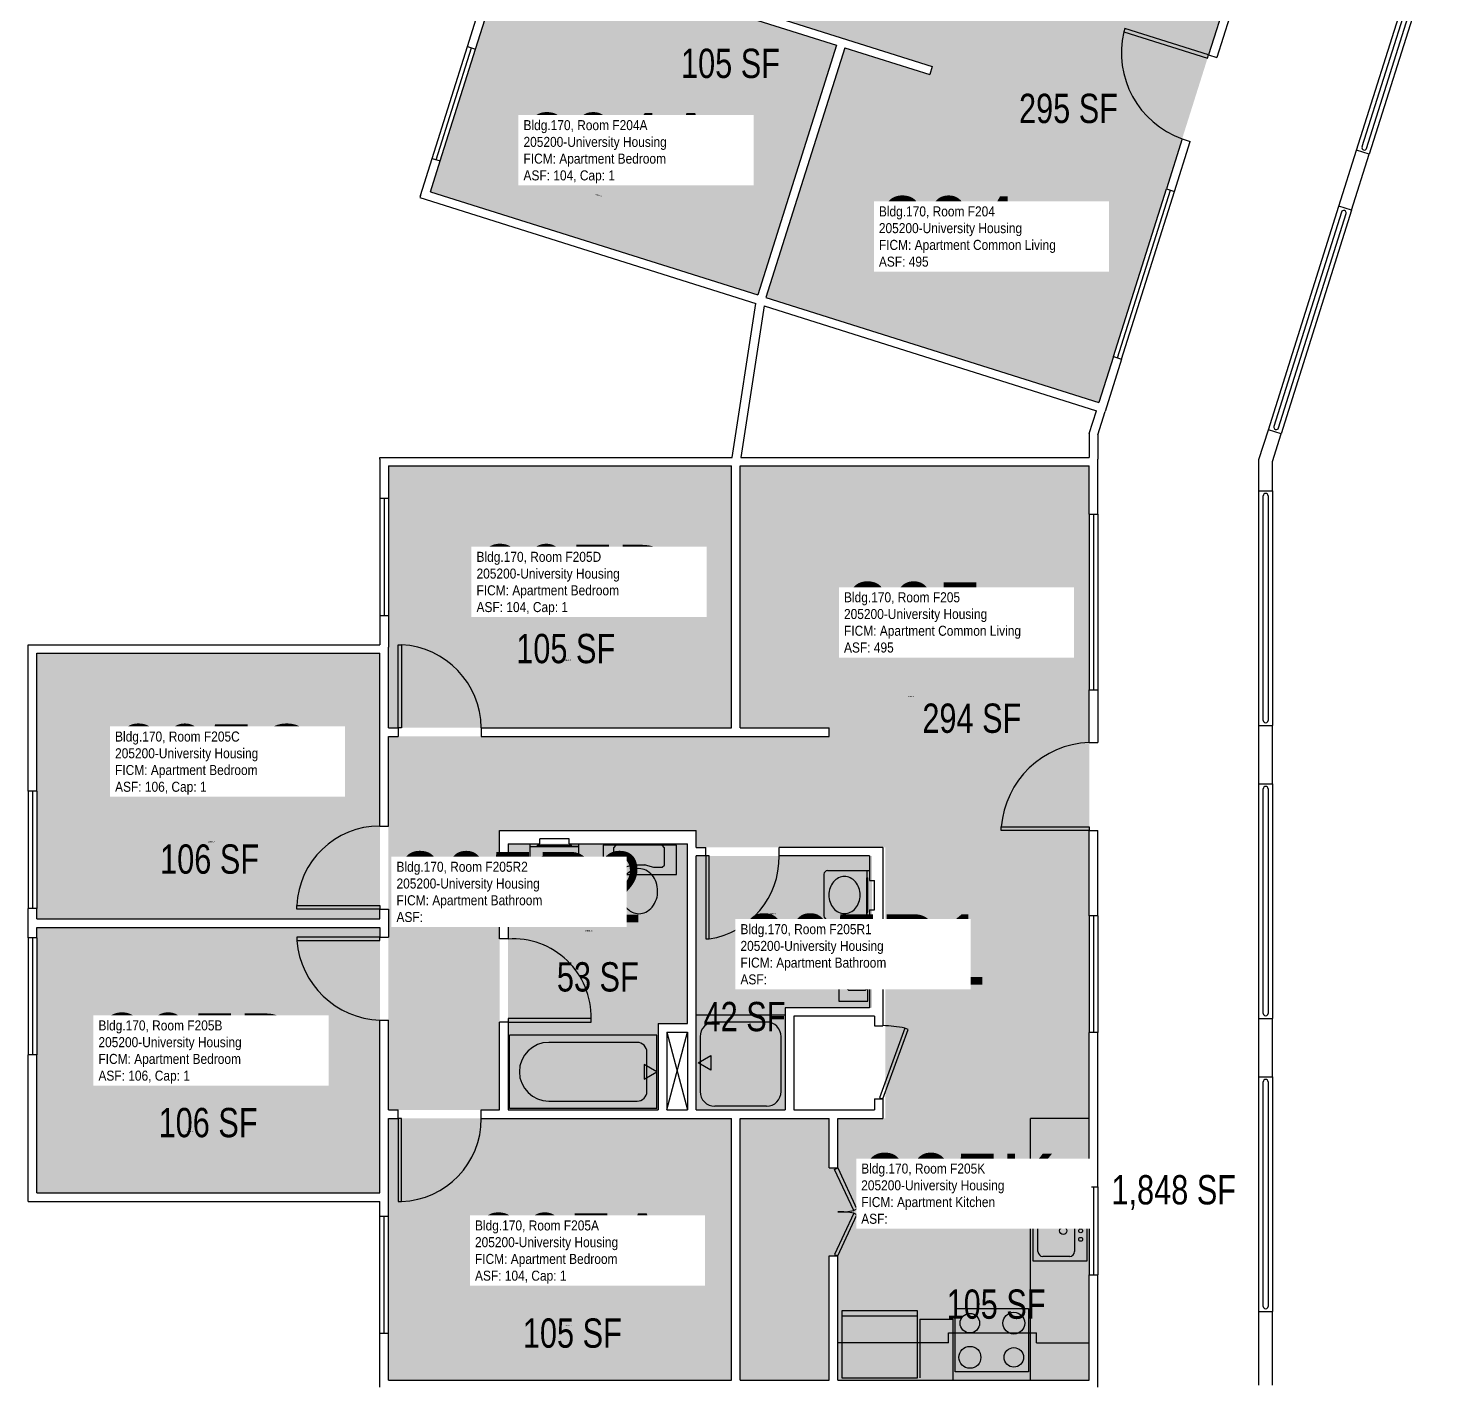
# Model space of a CAD drawing. Header units: inches. Extents: x -56 to 1185, y -144 to 3121.
# Drawn here: x -56 to 522, y 1521 to 2076 of the extents above; entities that cross this region are included whole.
import ezdxf
from ezdxf.enums import TextEntityAlignment as Align

# ---------------------------------------------------------------- set-up
doc = ezdxf.new("R2010")
doc.units = ezdxf.units.IN
doc.header["$LTSCALE"] = 10
doc.header["$MEASUREMENT"] = 0
for name, color, linetype in [('A-DOOR', 2, 'CONTINUOUS'), ('A-FLOR', 3, 'CONTINUOUS'), ('A-GLAZ', 1, 'CONTINUOUS'), ('A-IDEN-RNUM', 7, 'CONTINUOUS'), ('A-IDEN-SNUM', 4, 'CONTINUOUS'), ('A-IDEN-VNUM', 4, 'CONTINUOUS'), ('A-WALL', 5, 'CONTINUOUS'), ('AREA-TEXT', 3, 'CONTINUOUS'), ('P-SANR-FIXT', 2, 'CONTINUOUS'), ('Rooms-Category-Color', 7, 'CONTINUOUS'), ('Rooms-College-Color', 7, 'CONTINUOUS'), ('Rooms-Department-Color', 7, 'CONTINUOUS'), ('Rooms-Division-Color', 7, 'CONTINUOUS'), ('Rooms-Information', 7, 'CONTINUOUS')]:
    doc.layers.add(name, color=color, linetype=linetype)
doc.styles.add('CP_AREA', font='arial.ttf', dxfattribs={"height": 15})
doc.styles.add('CP_ROOMSNUMBER', font='arial.ttf', dxfattribs={"height": 1})
doc.styles.add('CP_ROOMVNUMBER', font='arial.ttf', dxfattribs={"width": 0.85, "height": 0.075})

msp = doc.modelspace()

# ---------------------------------------------------------------- hatches: boundary and pattern name
at = {"layer": 'Rooms-Category-Color', "true_color": 0x728ef3}
for points in [[(187.61, 2260.05), (141.6, 2114.13), (313.75, 2059.86), (312.69, 2056.52), (277.88, 2067.49), (245.64, 1965.21), (382.01, 1922.21), (462.38, 2177.09), (381.78, 2202.5), (348.41, 2096.64), (275.45, 2119.64), (273.35, 2112.96), (196.57, 2137.16), (231, 2246.37)], [(274.56, 2068.54), (242.31, 1966.25), (108.31, 2008.5), (140.56, 2110.79)], [(91.03, 1632.48), (91.02, 1785.48), (271.52, 1785.48), (271.52, 1788.98), (235.02, 1788.98), (235.02, 1896.23), (378.02, 1896.24), (378.03, 1628.99), (294.52, 1628.98), (294.52, 1739.98), (217.02, 1739.98), (217.02, 1746.99), (136.52, 1746.99), (136.53, 1632.48)], [(231.53, 1788.98), (231.53, 1896.23), (91.03, 1896.23), (91.03, 1788.98)], [(87.53, 1819.48), (87.53, 1710.73), (-52.97, 1710.73), (-52.97, 1819.48)], [(140.03, 1632.48), (140.03, 1741.49), (213.52, 1741.49), (213.52, 1667.86), (201.53, 1667.86), (201.53, 1632.48)], [(217.03, 1632.48), (217.02, 1736.48), (289.02, 1736.48), (289.02, 1674.36), (253.52, 1674.36), (253.53, 1632.48)], [(87.53, 1707.23), (87.53, 1598.48), (-52.97, 1598.48), (-52.97, 1707.23)], [(91.03, 1628.98), (91.03, 1521.73), (231.53, 1521.73), (231.53, 1628.98)], [(235.03, 1521.73), (235.03, 1628.98), (271.53, 1628.98), (271.52, 1608.74), (275.03, 1608.74), (275.03, 1628.98), (378.03, 1628.99), (378.03, 1521.74), (275.03, 1521.73), (275.03, 1572.74), (271.53, 1572.74), (271.53, 1521.73), (235.03, 1521.73)]]:
    msp.add_hatch(color=171, dxfattribs=at).paths.add_polyline_path(points)
at = {"layer": 'Rooms-College-Color', "true_color": 0xadadad}
for points in [[(187.61, 2260.05), (141.6, 2114.13), (313.75, 2059.86), (312.69, 2056.52), (277.88, 2067.49), (245.64, 1965.21), (382.01, 1922.21), (462.38, 2177.09), (381.78, 2202.5), (348.41, 2096.64), (275.45, 2119.64), (273.35, 2112.96), (196.57, 2137.16), (231, 2246.37)], [(274.56, 2068.54), (242.31, 1966.25), (108.31, 2008.5), (140.56, 2110.79)], [(91.03, 1632.48), (91.02, 1785.48), (271.52, 1785.48), (271.52, 1788.98), (235.02, 1788.98), (235.02, 1896.23), (378.02, 1896.24), (378.03, 1628.99), (294.52, 1628.98), (294.52, 1739.98), (217.02, 1739.98), (217.02, 1746.99), (136.52, 1746.99), (136.53, 1632.48)], [(231.53, 1788.98), (231.53, 1896.23), (91.03, 1896.23), (91.03, 1788.98)], [(87.53, 1819.48), (87.53, 1710.73), (-52.97, 1710.73), (-52.97, 1819.48)], [(140.03, 1632.48), (140.03, 1741.49), (213.52, 1741.49), (213.52, 1667.86), (201.53, 1667.86), (201.53, 1632.48)], [(217.03, 1632.48), (217.02, 1736.48), (289.02, 1736.48), (289.02, 1674.36), (253.52, 1674.36), (253.53, 1632.48)], [(87.53, 1707.23), (87.53, 1598.48), (-52.97, 1598.48), (-52.97, 1707.23)], [(91.03, 1628.98), (91.03, 1521.73), (231.53, 1521.73), (231.53, 1628.98)], [(235.03, 1521.73), (235.03, 1628.98), (271.53, 1628.98), (271.52, 1608.74), (275.03, 1608.74), (275.03, 1628.98), (378.03, 1628.99), (378.03, 1521.74), (275.03, 1521.73), (275.03, 1572.74), (271.53, 1572.74), (271.53, 1521.73), (235.03, 1521.73)]]:
    msp.add_hatch(color=253, dxfattribs=at).paths.add_polyline_path(points)
at = {"layer": 'Rooms-Department-Color', "true_color": 0x604aed}
for points in [[(187.61, 2260.05), (141.6, 2114.13), (313.75, 2059.86), (312.69, 2056.52), (277.88, 2067.49), (245.64, 1965.21), (382.01, 1922.21), (462.38, 2177.09), (381.78, 2202.5), (348.41, 2096.64), (275.45, 2119.64), (273.35, 2112.96), (196.57, 2137.16), (231, 2246.37)], [(274.56, 2068.54), (242.31, 1966.25), (108.31, 2008.5), (140.56, 2110.79)], [(91.03, 1632.48), (91.02, 1785.48), (271.52, 1785.48), (271.52, 1788.98), (235.02, 1788.98), (235.02, 1896.23), (378.02, 1896.24), (378.03, 1628.99), (294.52, 1628.98), (294.52, 1739.98), (217.02, 1739.98), (217.02, 1746.99), (136.52, 1746.99), (136.53, 1632.48)], [(231.53, 1788.98), (231.53, 1896.23), (91.03, 1896.23), (91.03, 1788.98)], [(87.53, 1819.48), (87.53, 1710.73), (-52.97, 1710.73), (-52.97, 1819.48)], [(140.03, 1632.48), (140.03, 1741.49), (213.52, 1741.49), (213.52, 1667.86), (201.53, 1667.86), (201.53, 1632.48)], [(217.03, 1632.48), (217.02, 1736.48), (289.02, 1736.48), (289.02, 1674.36), (253.52, 1674.36), (253.53, 1632.48)], [(87.53, 1707.23), (87.53, 1598.48), (-52.97, 1598.48), (-52.97, 1707.23)], [(91.03, 1628.98), (91.03, 1521.73), (231.53, 1521.73), (231.53, 1628.98)], [(235.03, 1521.73), (235.03, 1628.98), (271.53, 1628.98), (271.52, 1608.74), (275.03, 1608.74), (275.03, 1628.98), (378.03, 1628.99), (378.03, 1521.74), (275.03, 1521.73), (275.03, 1572.74), (271.53, 1572.74), (271.53, 1521.73), (235.03, 1521.73)]]:
    msp.add_hatch(color=173, dxfattribs=at).paths.add_polyline_path(points)
at = {"layer": 'Rooms-Division-Color', "true_color": 0x604aed}
for points in [[(187.61, 2260.05), (141.6, 2114.13), (313.75, 2059.86), (312.69, 2056.52), (277.88, 2067.49), (245.64, 1965.21), (382.01, 1922.21), (462.38, 2177.09), (381.78, 2202.5), (348.41, 2096.64), (275.45, 2119.64), (273.35, 2112.96), (196.57, 2137.16), (231, 2246.37)], [(274.56, 2068.54), (242.31, 1966.25), (108.31, 2008.5), (140.56, 2110.79)], [(91.03, 1632.48), (91.02, 1785.48), (271.52, 1785.48), (271.52, 1788.98), (235.02, 1788.98), (235.02, 1896.23), (378.02, 1896.24), (378.03, 1628.99), (294.52, 1628.98), (294.52, 1739.98), (217.02, 1739.98), (217.02, 1746.99), (136.52, 1746.99), (136.53, 1632.48)], [(231.53, 1788.98), (231.53, 1896.23), (91.03, 1896.23), (91.03, 1788.98)], [(87.53, 1819.48), (87.53, 1710.73), (-52.97, 1710.73), (-52.97, 1819.48)], [(140.03, 1632.48), (140.03, 1741.49), (213.52, 1741.49), (213.52, 1667.86), (201.53, 1667.86), (201.53, 1632.48)], [(217.03, 1632.48), (217.02, 1736.48), (289.02, 1736.48), (289.02, 1674.36), (253.52, 1674.36), (253.53, 1632.48)], [(87.53, 1707.23), (87.53, 1598.48), (-52.97, 1598.48), (-52.97, 1707.23)], [(91.03, 1628.98), (91.03, 1521.73), (231.53, 1521.73), (231.53, 1628.98)], [(235.03, 1521.73), (235.03, 1628.98), (271.53, 1628.98), (271.52, 1608.74), (275.03, 1608.74), (275.03, 1628.98), (378.03, 1628.99), (378.03, 1521.74), (275.03, 1521.73), (275.03, 1572.74), (271.53, 1572.74), (271.53, 1521.73), (235.03, 1521.73)]]:
    msp.add_hatch(color=173, dxfattribs=at).paths.add_polyline_path(points)

# ---------------------------------------------------------------- linework, layer by layer
at = {"layer": 'A-DOOR'}
for p, q in [((392.56, 2075.38), (392.13, 2074.02)), ((426.89, 2064.55), (392.56, 2075.38)), ((392.13, 2074.02), (426.47, 2063.2)), ((426.47, 2063.2), (426.89, 2064.55)), ((95.02, 1822.99), (96.43, 1822.99)), ((95.02, 1788.99), (95.02, 1822.99)), ((96.43, 1822.99), (96.43, 1788.99)), ((96.43, 1788.99), (95.02, 1788.99)), ((342.02, 1748.4), (378.02, 1748.4)), ((342.02, 1746.99), (342.02, 1748.4)), ((378.02, 1746.99), (342.02, 1746.99)), ((378.02, 1748.4), (378.02, 1746.99)), ((221.02, 1736.49), (221.02, 1702.49)), ((222.43, 1736.49), (221.02, 1736.49)), ((222.43, 1702.49), (222.43, 1736.49)), ((53.52, 1716.15), (87.52, 1716.15)), ((53.52, 1714.74), (53.52, 1716.15)), ((87.52, 1714.74), (53.52, 1714.74)), ((87.52, 1716.15), (87.52, 1714.74)), ((53.52, 1703.24), (53.52, 1701.82)), ((87.52, 1703.24), (53.52, 1703.24)), ((53.52, 1701.82), (87.52, 1701.82)), ((87.52, 1701.82), (87.52, 1703.24)), ((221.02, 1702.49), (222.43, 1702.49)), ((174.02, 1669.9), (140.02, 1669.9)), ((140.02, 1669.9), (140.02, 1668.49)), ((140.02, 1668.49), (174.02, 1668.49)), ((174.02, 1668.49), (174.02, 1669.9)), ((302.49, 1665.95), (292.19, 1637.47)), ((293.52, 1636.99), (303.82, 1665.46)), ((303.82, 1665.46), (302.49, 1665.95)), ((292.19, 1637.47), (293.52, 1636.99)), ((95.02, 1628.99), (95.02, 1594.99)), ((96.43, 1628.99), (95.02, 1628.99)), ((96.43, 1594.99), (96.43, 1628.99)), ((273.74, 1608.14), (275.02, 1608.74)), ((281.62, 1591.29), (273.74, 1608.14)), ((275.02, 1608.74), (282.9, 1591.89)), ((95.02, 1594.99), (96.43, 1594.99)), ((281.62, 1590.18), (273.74, 1573.33)), ((282.9, 1591.89), (281.62, 1591.29)), ((282.9, 1589.58), (281.62, 1590.18)), ((275.02, 1572.74), (282.9, 1589.58)), ((273.74, 1573.33), (275.02, 1572.74))]:
    msp.add_line(p, q, dxfattribs=at)
for centre, radius, start, end in [((428.77, 2065.6), 37.6, 167.0536, 250.24935), ((94.64, 1788.65), 34.38, 0.55848, 87.00377), ((379.5, 1745.42), 37.6, 92.25231, 175.44805), ((87.47, 1714.76), 33.98, 89.91731, 177.64494), ((217.17, 1735.93), 33.85, 278.94866, 0.94473), ((88.84, 1704.64), 35.43, 184.57233, 267.86542), ((142.14, 1670.67), 31.88, 358.61692, 93.82083), ((292.59, 1620.45), 46.56, 77.73028, 88.86335), ((95.25, 1628.73), 33.77, 272.00499, 0.43276), ((276.18, 1616.41), 25.7, 267.39966, 282.20489), ((276.18, 1565.06), 25.7, 77.79511, 92.60034)]:
    msp.add_arc(centre, radius, start, end, dxfattribs=at)
at = {"layer": 'A-FLOR'}
for p, q in [((517.39, 2114.63), (489.72, 2026.89)), ((491.63, 2026.29), (519.29, 2114.03)), ((481.31, 2000.18), (453.64, 1912.44)), ((455.55, 1911.84), (483.21, 1999.58)), ((449.26, 1792.01), (449.27, 1884.01)), ((451.27, 1884.01), (451.26, 1792.01)), ((449.26, 1672.01), (449.26, 1764.01)), ((451.26, 1764.01), (451.26, 1672.01)), ((205.02, 1664.36), (213.52, 1632.49)), ((205.02, 1632.48), (213.52, 1664.36)), ((449.26, 1552.01), (449.26, 1644.01)), ((451.26, 1644.01), (451.26, 1552.01))]:
    msp.add_line(p, q, dxfattribs=at)
for centre, start, end in [((490.68, 2026.59), 162.5016, 342.5016), ((482.26, 1999.88), 342.5016, 162.5016), ((454.6, 1912.14), 162.5016, 342.5016), ((450.27, 1884.01), 359.9984, 179.9984), ((450.26, 1792.01), 179.9984, 359.9984), ((450.26, 1764.01), 359.9984, 179.9984), ((450.26, 1672.01), 179.9984, 359.9984), ((450.26, 1644.01), 359.9984, 179.9984), ((450.26, 1552.01), 179.9984, 359.9984)]:
    msp.add_arc(centre, 1, start, end, dxfattribs=at)
at = {"layer": 'A-GLAZ'}
for p, q in [((108.94, 2022.19), (123.37, 2067.97)), ((110.61, 2021.66), (125.04, 2067.44)), ((112.28, 2021.14), (126.71, 2066.92)), ((387.95, 1941.04), (409.6, 2009.71)), ((389.62, 1940.52), (411.27, 2009.19)), ((391.29, 1939.99), (412.94, 2008.66)), ((87.52, 1882.99), (87.52, 1834.99)), ((89.27, 1882.99), (89.27, 1834.99)), ((91.02, 1882.99), (91.02, 1834.99)), ((378.02, 1876.49), (378.02, 1804.49)), ((379.77, 1876.49), (379.77, 1804.49)), ((381.52, 1876.49), (381.52, 1804.49)), ((-56.48, 1762.99), (-56.48, 1714.99)), ((-54.73, 1762.99), (-54.73, 1714.99)), ((-52.98, 1762.99), (-52.98, 1714.99)), ((378.02, 1711.99), (378.02, 1664.24)), ((379.77, 1711.99), (379.77, 1664.24)), ((381.52, 1711.99), (381.52, 1664.24)), ((-56.48, 1702.99), (-56.48, 1654.99)), ((-54.73, 1702.99), (-54.73, 1654.99)), ((-52.98, 1702.99), (-52.98, 1654.99)), ((378.02, 1600.99), (378.02, 1564.99)), ((379.77, 1600.99), (379.77, 1564.99)), ((381.52, 1600.99), (381.52, 1564.99)), ((87.52, 1540.99), (87.52, 1588.99)), ((89.27, 1540.99), (89.27, 1588.99)), ((91.02, 1540.99), (91.02, 1588.99))]:
    msp.add_line(p, q, dxfattribs=at)
at = {"layer": 'A-WALL'}
for p, q in [((487.46, 2025.53), (516.33, 2117.09)), ((521.57, 2115.44), (492.71, 2023.88)), ((176.79, 2099.36), (274.54, 2068.54)), ((177.84, 2102.7), (313.74, 2059.85)), ((437.41, 2097.93), (426.89, 2064.55)), ((440.75, 2096.88), (430.23, 2063.5)), ((123.37, 2067.97), (126.98, 2079.41)), ((126.71, 2066.92), (130.62, 2079.32)), ((123.37, 2067.97), (126.71, 2066.92)), ((274.54, 2068.54), (242.29, 1966.26)), ((277.88, 2067.49), (245.63, 1965.2)), ((277.88, 2067.49), (312.69, 2056.52)), ((426.89, 2064.55), (430.23, 2063.5)), ((313.74, 2059.85), (312.69, 2056.52)), ((416.07, 2030.22), (409.6, 2009.71)), ((412.94, 2008.66), (419.4, 2029.16)), ((416.07, 2030.22), (419.4, 2029.16)), ((480.25, 2002.64), (487.46, 2025.53)), ((485.49, 2000.99), (492.71, 2023.88)), ((492.71, 2023.88), (487.46, 2025.53)), ((104.13, 2006.93), (108.94, 2022.19)), ((108.3, 2008.5), (112.28, 2021.14)), ((108.94, 2022.19), (112.28, 2021.14)), ((104.13, 2006.93), (103.91, 2006.22)), ((103.91, 2006.22), (241.5, 1962.83)), ((108.3, 2008.5), (242.29, 1966.26)), ((409.6, 2009.71), (412.94, 2008.66)), ((451.38, 1911.09), (480.25, 2002.64)), ((485.49, 2000.99), (456.63, 1909.43)), ((485.49, 2000.99), (480.25, 2002.64)), ((231.79, 1899.74), (241.5, 1962.83)), ((244.84, 1961.78), (235.29, 1899.74)), ((244.84, 1961.78), (380.96, 1918.86)), ((245.63, 1965.2), (382.01, 1922.21)), ((387.95, 1941.04), (382.01, 1922.21)), ((391.29, 1939.99), (384.53, 1918.53)), ((387.95, 1941.04), (391.29, 1939.99)), ((378.02, 1909.53), (380.96, 1918.86)), ((381.52, 1908.99), (384.53, 1918.53)), ((378.02, 1909.53), (378.02, 1899.74)), ((381.52, 1908.99), (381.52, 1898.99)), ((447.52, 1898.83), (451.38, 1911.09)), ((456.63, 1909.43), (451.38, 1911.09)), ((453.02, 1897.99), (456.63, 1909.43)), ((87.52, 1899.74), (231.79, 1899.74)), ((87.52, 1898.99), (87.52, 1899.74)), ((87.52, 1898.99), (87.52, 1882.99)), ((91.02, 1896.24), (231.52, 1896.24)), ((91.02, 1896.24), (91.02, 1882.99)), ((231.52, 1788.99), (231.52, 1896.24)), ((235.02, 1896.24), (378.02, 1896.24)), ((235.02, 1788.99), (235.02, 1896.24)), ((235.29, 1899.74), (378.02, 1899.74)), ((378.02, 1876.49), (378.02, 1896.24)), ((381.52, 1876.49), (381.52, 1898.99)), ((447.52, 1885.99), (447.52, 1898.83)), ((453.02, 1885.99), (453.02, 1897.99)), ((447.52, 1885.99), (453.02, 1885.99)), ((447.52, 1789.99), (447.52, 1885.99)), ((453.02, 1885.99), (453.02, 1789.99)), ((87.52, 1882.99), (91.02, 1882.99)), ((378.02, 1876.49), (381.52, 1876.49)), ((87.52, 1834.99), (87.52, 1822.99)), ((87.52, 1834.99), (91.02, 1834.99)), ((91.02, 1834.99), (91.02, 1821.99)), ((-56.48, 1762.99), (-56.48, 1822.99)), ((-56.48, 1822.99), (87.52, 1822.99)), ((91.02, 1788.99), (91.02, 1821.99)), ((-52.98, 1819.49), (87.52, 1819.49)), ((-52.98, 1762.99), (-52.98, 1819.49)), ((87.52, 1748.74), (87.52, 1819.49)), ((378.02, 1782.99), (378.02, 1804.49)), ((378.02, 1804.49), (381.52, 1804.49)), ((381.52, 1804.49), (381.52, 1782.99)), ((91.02, 1788.99), (95.02, 1788.99)), ((95.02, 1788.99), (95.02, 1785.49)), ((129.02, 1788.99), (129.02, 1785.49)), ((129.02, 1788.99), (231.52, 1788.99)), ((235.02, 1788.99), (271.52, 1788.99)), ((271.52, 1785.49), (271.52, 1788.99)), ((447.52, 1789.99), (453.02, 1789.99)), ((447.52, 1765.99), (447.52, 1789.99)), ((453.02, 1765.99), (453.02, 1789.99)), ((91.02, 1785.49), (95.02, 1785.49)), ((91.02, 1748.74), (91.02, 1785.49)), ((129.02, 1785.49), (271.52, 1785.49)), ((378.02, 1782.99), (381.52, 1782.99)), ((447.52, 1765.99), (453.02, 1765.99)), ((447.52, 1669.99), (447.52, 1765.99)), ((453.02, 1765.99), (453.02, 1669.99)), ((-52.98, 1762.99), (-56.48, 1762.99)), ((87.52, 1748.74), (91.02, 1748.74)), ((136.52, 1702.49), (136.52, 1746.99)), ((136.52, 1746.99), (217.02, 1746.99)), ((217.02, 1739.99), (217.02, 1746.99)), ((378.02, 1711.99), (378.02, 1746.99)), ((378.02, 1746.99), (381.52, 1746.99)), ((381.52, 1711.99), (381.52, 1746.99)), ((140.02, 1741.49), (153.02, 1741.49)), ((140.02, 1741.49), (140.02, 1702.49)), ((153.02, 1741.49), (153.02, 1743.49)), ((165.02, 1743.49), (153.02, 1743.49)), ((165.02, 1741.49), (165.02, 1743.49)), ((165.02, 1741.49), (213.52, 1741.49)), ((213.52, 1667.86), (213.52, 1741.49)), ((217.02, 1739.99), (221.02, 1739.99)), ((221.02, 1736.49), (221.02, 1739.99)), ((251.02, 1736.49), (251.02, 1739.99)), ((293.52, 1739.99), (251.02, 1739.99)), ((293.52, 1739.99), (293.52, 1666.99)), ((221.02, 1736.49), (217.02, 1736.49)), ((217.02, 1632.49), (217.02, 1736.49)), ((288.02, 1736.49), (251.02, 1736.49)), ((288.02, 1736.49), (288.02, 1726.49)), ((288.02, 1726.49), (290.02, 1726.49)), ((290.02, 1714.49), (290.02, 1726.49)), ((-52.98, 1714.99), (-56.48, 1714.99)), ((-56.48, 1702.99), (-56.48, 1714.99)), ((-52.98, 1710.74), (-52.98, 1714.99)), ((87.52, 1714.74), (91.02, 1714.74)), ((87.52, 1710.74), (87.52, 1714.74)), ((91.02, 1714.74), (91.02, 1703.24)), ((288.02, 1714.49), (290.02, 1714.49)), ((288.02, 1714.49), (288.02, 1674.36)), ((381.52, 1711.99), (378.02, 1711.99)), ((-52.98, 1710.74), (87.52, 1710.74)), ((-52.98, 1702.99), (-52.98, 1707.24)), ((-52.98, 1707.24), (87.52, 1707.24)), ((87.52, 1707.24), (87.52, 1703.24)), ((-52.98, 1702.99), (-56.48, 1702.99)), ((87.52, 1703.24), (91.02, 1703.24)), ((140.02, 1702.49), (136.52, 1702.49)), ((253.52, 1674.36), (253.52, 1632.49)), ((288.02, 1674.36), (253.52, 1674.36)), ((257.02, 1670.86), (257.02, 1632.49)), ((290.02, 1670.86), (257.02, 1670.86)), ((290.02, 1670.86), (290.02, 1666.99)), ((87.52, 1669.24), (91.02, 1669.24)), ((87.52, 1598.49), (87.52, 1669.24)), ((91.02, 1632.49), (91.02, 1669.24)), ((140.02, 1668.49), (136.52, 1668.49)), ((136.52, 1632.49), (136.52, 1668.49)), ((140.02, 1668.49), (140.02, 1632.49)), ((201.52, 1667.86), (201.52, 1632.49)), ((201.52, 1667.86), (213.52, 1667.86)), ((290.02, 1666.99), (293.52, 1666.99)), ((447.52, 1669.99), (453.02, 1669.99)), ((447.52, 1645.99), (447.52, 1669.99)), ((453.02, 1645.99), (453.02, 1669.99)), ((205.02, 1664.36), (205.02, 1632.49)), ((205.02, 1664.36), (213.52, 1664.36)), ((213.52, 1664.36), (213.52, 1632.49)), ((378.02, 1628.99), (378.02, 1664.24)), ((381.52, 1664.24), (378.02, 1664.24)), ((381.52, 1600.99), (381.52, 1664.24)), ((-52.98, 1654.99), (-56.48, 1654.99)), ((-56.48, 1594.99), (-56.48, 1654.99)), ((-52.98, 1598.49), (-52.98, 1654.99)), ((447.52, 1645.99), (453.02, 1645.99)), ((447.52, 1549.99), (447.52, 1645.99)), ((453.02, 1645.99), (453.02, 1549.99)), ((290.02, 1636.99), (293.52, 1636.99)), ((290.02, 1636.99), (290.02, 1632.49)), ((293.52, 1636.99), (293.52, 1628.99)), ((91.02, 1632.49), (95.02, 1632.49)), ((95.02, 1628.99), (95.02, 1632.49)), ((129.02, 1628.99), (129.02, 1632.49)), ((129.02, 1632.49), (136.52, 1632.49)), ((140.02, 1632.49), (201.52, 1632.49)), ((205.02, 1632.49), (213.52, 1632.49)), ((217.02, 1632.49), (253.52, 1632.49)), ((257.02, 1632.49), (290.02, 1632.49)), ((91.02, 1628.99), (95.02, 1628.99)), ((91.02, 1593.99), (91.02, 1628.99)), ((129.02, 1628.99), (231.52, 1628.99)), ((231.52, 1521.74), (231.52, 1628.99)), ((235.02, 1628.99), (271.52, 1628.99)), ((235.02, 1521.74), (235.02, 1628.99)), ((271.52, 1608.74), (271.52, 1628.99)), ((275.02, 1608.74), (275.02, 1628.99)), ((275.02, 1628.99), (293.52, 1628.99)), ((378.02, 1600.99), (378.02, 1628.99)), ((271.52, 1608.74), (275.02, 1608.74)), ((-52.98, 1598.49), (87.52, 1598.49)), ((378.02, 1600.99), (381.52, 1600.99)), ((-56.48, 1594.99), (87.52, 1594.99)), ((87.52, 1588.99), (87.52, 1594.99)), ((91.02, 1588.99), (91.02, 1593.99)), ((87.52, 1588.99), (91.02, 1588.99)), ((271.52, 1572.74), (275.02, 1572.74)), ((271.52, 1521.74), (271.52, 1572.74)), ((275.02, 1521.74), (275.02, 1572.74)), ((378.02, 1564.99), (381.52, 1564.99)), ((378.02, 1521.74), (378.02, 1564.99)), ((381.52, 1518.99), (381.52, 1564.99)), ((447.52, 1549.99), (453.02, 1549.99)), ((447.52, 1519.74), (447.52, 1549.99)), ((453.02, 1519.74), (453.02, 1549.99)), ((87.52, 1540.99), (91.02, 1540.99)), ((87.52, 1518.99), (87.52, 1540.99)), ((91.02, 1521.74), (91.02, 1540.99)), ((91.02, 1521.74), (231.52, 1521.74)), ((235.02, 1521.74), (271.52, 1521.74)), ((275.02, 1521.74), (378.02, 1521.74))]:
    msp.add_line(p, q, dxfattribs=at)
at = {"layer": 'P-SANR-FIXT'}
for p, q in [((149.02, 1724.36), (149.02, 1741.49)), ((149.02, 1740.36), (169.02, 1740.36)), ((152.02, 1740.36), (152.02, 1740.86)), ((166.02, 1740.86), (152.02, 1740.86)), ((169.02, 1740.36), (152.02, 1740.36)), ((166.02, 1740.36), (166.02, 1740.86)), ((169.02, 1724.36), (169.02, 1741.49)), ((179.02, 1740.86), (179.02, 1728.86)), ((209.02, 1740.86), (179.02, 1740.86)), ((184.14, 1740.86), (183.14, 1739.86)), ((203.14, 1740.86), (184.14, 1740.86)), ((204.14, 1739.86), (203.14, 1740.86)), ((209.02, 1728.86), (209.02, 1740.86)), ((183.14, 1739.86), (183.14, 1732.86)), ((204.14, 1733.03), (204.14, 1739.86)), ((179.02, 1728.86), (209.02, 1728.86)), ((183.14, 1732.86), (184.02, 1731.98)), ((184.32, 1731.86), (187.64, 1731.86)), ((187.64, 1731.86), (191.09, 1732.84)), ((191.2, 1732.86), (196.08, 1732.86)), ((196.2, 1732.84), (199.64, 1731.86)), ((199.64, 1731.86), (203.14, 1731.86)), ((203.14, 1731.86), (204.02, 1732.74)), ((269.39, 1728.99), (269.39, 1711.99)), ((270.89, 1730.49), (288.02, 1730.49)), ((286.89, 1730.49), (286.89, 1710.49)), ((150.52, 1722.86), (167.52, 1722.86)), ((286.89, 1727.49), (287.39, 1727.49)), ((286.89, 1710.49), (286.89, 1727.49)), ((287.39, 1713.49), (287.39, 1727.49)), ((286.89, 1713.49), (287.39, 1713.49)), ((270.89, 1710.49), (288.02, 1710.49)), ((275.42, 1706.99), (275.42, 1676.99)), ((287.42, 1706.99), (275.42, 1706.99)), ((287.42, 1676.99), (287.42, 1706.99)), ((278.42, 1701.31), (278.42, 1697.99)), ((279.42, 1702.49), (278.54, 1701.61)), ((286.42, 1702.49), (279.42, 1702.49)), ((287.42, 1701.49), (286.42, 1702.49)), ((287.42, 1682.49), (287.42, 1701.49)), ((278.42, 1697.99), (279.42, 1694.49)), ((279.42, 1694.49), (279.42, 1689.54)), ((279.4, 1689.43), (278.42, 1685.99)), ((278.42, 1685.99), (278.42, 1682.49)), ((278.42, 1682.49), (279.42, 1681.49)), ((286.42, 1681.49), (287.42, 1682.49)), ((275.42, 1676.99), (287.42, 1676.99)), ((279.42, 1681.49), (286.42, 1681.49)), ((217.02, 1671.36), (253.52, 1671.36)), ((245.85, 1668.49), (224.68, 1668.49)), ((140.64, 1633.11), (140.64, 1663.11)), ((200.89, 1663.11), (140.64, 1663.11)), ((192.86, 1660.16), (156.71, 1660.16)), ((200.89, 1633.11), (200.89, 1663.11)), ((218.68, 1662.49), (218.68, 1639.99)), ((251.85, 1639.99), (251.85, 1662.49)), ((196.88, 1640.08), (196.88, 1656.14)), ((217.91, 1651.74), (223.11, 1654.74)), ((223.11, 1654.74), (223.11, 1648.74)), ((200.89, 1648.11), (195.7, 1651.11)), ((195.7, 1651.11), (195.7, 1645.11)), ((195.7, 1645.11), (200.89, 1648.11)), ((223.11, 1648.74), (217.91, 1651.74)), ((156.71, 1636.06), (192.86, 1636.06)), ((200.89, 1633.11), (140.64, 1633.11)), ((245.85, 1633.99), (224.68, 1633.99)), ((378.02, 1628.99), (354.02, 1628.99)), ((354.02, 1521.74), (354.02, 1628.99)), ((377.02, 1595.49), (355.02, 1595.49)), ((355.02, 1570.49), (355.02, 1595.49)), ((377.02, 1595.49), (377.02, 1570.49)), ((357.02, 1574.49), (357.02, 1591.49)), ((370.02, 1593.49), (359.02, 1593.49)), ((372.02, 1591.49), (372.02, 1574.49)), ((370.02, 1572.49), (359.02, 1572.49)), ((377.02, 1570.49), (355.02, 1570.49)), ((307.64, 1550.24), (276.64, 1550.24)), ((276.64, 1550.24), (276.64, 1522.74)), ((307.64, 1522.74), (307.64, 1550.24)), ((323.15, 1551.15), (353.15, 1551.15)), ((323.15, 1525.15), (323.15, 1551.15)), ((353.15, 1551.15), (353.15, 1525.15)), ((307.64, 1547.99), (276.64, 1547.99)), ((308.64, 1546.74), (308.64, 1522.74)), ((308.64, 1546.74), (322.15, 1546.74)), ((322.15, 1546.74), (322.15, 1521.74)), ((320.39, 1537.15), (320.39, 1541.15)), ((320.39, 1541.15), (356.39, 1541.15)), ((356.39, 1537.15), (356.39, 1541.15)), ((320.39, 1537.15), (275.02, 1537.15)), ((356.39, 1537.15), (378.02, 1537.15)), ((276.64, 1522.74), (307.64, 1522.74)), ((353.15, 1525.15), (323.15, 1525.15))]:
    msp.add_line(p, q, dxfattribs=at)
for centre, radius in [((367.39, 1582.99), 1.5), ((374.52, 1586.49), 0.791), ((374.52, 1582.99), 0.791), ((374.52, 1579.49), 0.791), ((347.15, 1545.15), 4.5), ((329.15, 1545.15), 4), ((329.15, 1531.15), 4.5), ((347.15, 1531.15), 4)]:
    msp.add_circle(centre, radius, dxfattribs=at)
for centre, radius, start, end in [((157.89, 1730.74), 6.59, 130.10091, 153.80841), ((158.57, 1729.93), 7.65, 109.22936, 130.10091), ((159.02, 1728.66), 9, 90, 109.22936), ((159.02, 1728.66), 9, 70.77064, 90), ((159.46, 1729.93), 7.65, 49.89909, 70.77064), ((160.14, 1730.74), 6.59, 26.19159, 49.89909), ((156.84, 1731.26), 5.42, 153.80841, 180), ((156.84, 1731.26), 5.42, 180, 206.19159), ((157.89, 1731.78), 6.59, 206.19159, 229.89909), ((160.14, 1731.78), 6.59, 310.10091, 333.80841), ((161.2, 1731.26), 5.42, 0, 26.19159), ((161.2, 1731.26), 5.42, 333.80841, 0), ((184.32, 1732.28), 0.418, 225, 270), ((195.47, 1722.69), 9.33, 140.52754, 161.16462), ((194.35, 1723.61), 7.89, 116.70119, 140.52754), ((193.64, 1725.02), 6.3, 90, 116.70119), ((191.2, 1732.44), 0.418, 90, 105.9454), ((193.64, 1725.02), 6.3, 63.29881, 90), ((196.08, 1732.44), 0.418, 74.0546, 90), ((192.93, 1723.61), 7.89, 39.47246, 63.29881), ((191.82, 1722.69), 9.33, 18.83538, 39.47246), ((203.72, 1733.03), 0.418, 315, 0), ((270.89, 1728.99), 1.5, 90, 180), ((150.52, 1724.36), 1.5, 180, 270), ((158.57, 1732.59), 7.65, 229.89909, 250.77064), ((159.02, 1733.86), 9, 250.77064, 270), ((159.02, 1733.86), 9, 270, 289.22936), ((159.46, 1732.59), 7.65, 289.22936, 310.10091), ((167.52, 1724.36), 1.5, 270, 0), ((197.22, 1722.09), 11.18, 161.16462, 180), ((190.07, 1722.09), 11.18, 0, 18.83538), ((280.39, 1720.49), 9, 160.77064, 180), ((279.12, 1720.93), 7.65, 139.89909, 160.77064), ((278.31, 1721.61), 6.59, 116.19159, 139.89909), ((277.79, 1722.67), 5.42, 90, 116.19159), ((277.79, 1722.67), 5.42, 63.80841, 90), ((277.27, 1721.61), 6.59, 40.10091, 63.80841), ((276.46, 1720.93), 7.65, 19.22936, 40.10091), ((275.19, 1720.49), 9, 0, 19.22936), ((197.22, 1722.09), 11.18, 180, 198.83538), ((195.47, 1721.5), 9.33, 198.83538, 219.47246), ((191.11, 1722.08), 10.24, 320.52754, 341.16462), ((192.71, 1721.53), 8.55, 341.16462, 3.77544), ((280.39, 1720.49), 9, 180, 199.22936), ((279.12, 1720.04), 7.65, 199.22936, 220.10091), ((276.46, 1720.04), 7.65, 319.89909, 340.77064), ((275.19, 1720.49), 9, 340.77064, 0), ((194.35, 1720.58), 7.89, 219.47246, 243.29881), ((193.64, 1719.16), 6.3, 243.29881, 270), ((193.64, 1719.16), 6.3, 270, 296.70119), ((192.93, 1720.58), 7.89, 296.70119, 320.52754), ((270.89, 1711.99), 1.5, 180, 270), ((278.31, 1719.36), 6.59, 220.10091, 243.80841), ((277.79, 1718.3), 5.42, 243.80841, 270), ((277.79, 1718.3), 5.42, 270, 296.19159), ((277.27, 1719.36), 6.59, 296.19159, 319.89909), ((268.65, 1688.41), 11.18, 90, 108.83538), ((268.65, 1688.41), 11.18, 71.16462, 90), ((278.84, 1701.31), 0.418, 135, 180), ((265.72, 1691.99), 6.3, 153.29881, 180), ((267.14, 1691.27), 7.89, 129.47246, 153.29881), ((268.05, 1690.16), 9.33, 108.83538, 129.47246), ((269.25, 1690.16), 9.33, 50.52754, 71.16462), ((270.17, 1691.27), 7.89, 26.70119, 50.52754), ((271.58, 1691.99), 6.3, 0, 26.70119), ((265.72, 1691.99), 6.3, 180, 206.70119), ((267.14, 1692.7), 7.89, 206.70119, 230.52754), ((270.17, 1692.7), 7.89, 309.47246, 333.29881), ((271.58, 1691.99), 6.3, 333.29881, 0), ((279, 1689.54), 0.418, 344.0546, 0), ((268.64, 1694.52), 10.24, 230.52754, 251.16462), ((268.09, 1692.91), 8.55, 251.16462, 273.77544), ((268.65, 1695.56), 11.18, 270, 288.83538), ((269.25, 1693.81), 9.33, 288.83538, 309.47246), ((224.68, 1662.49), 6, 90, 180), ((245.85, 1662.49), 6, 0, 90), ((156.71, 1648.11), 12.05, 90, 270), ((192.86, 1656.14), 4.02, 0, 90), ((192.86, 1640.08), 4.02, 270, 0), ((224.68, 1639.99), 6, 180, 270), ((245.85, 1639.99), 6, 270, 0), ((359.02, 1591.49), 2, 90, 180), ((370.02, 1591.49), 2, 0, 90), ((359.02, 1574.49), 2, 180, 270), ((370.02, 1574.49), 2, 270, 0)]:
    msp.add_arc(centre, radius, start, end, dxfattribs=at)

# ---------------------------------------------------------------- texts
at = {"layer": 'A-IDEN-RNUM', "style": 'CP_ROOMSNUMBER'}
for s, rotation, p in [('0204-A0', 342.43339, (175.87, 2007.28)), ('0204-00', 342.46613, (311.1, 1985.32)), ('0205-D0', 0.26878, (162.9, 1816.5)), ('0205-00', 0.26878, (303.62, 1801.55)), ('0205-C0', 0.23604, (17.11, 1742.13)), ('0205-R1', 0.34821, (247.15, 1712.59)), ('0205-R2', 0.34821, (171.64, 1705.65)), ('0205-B0', 0.26878, (8.26, 1623.41)), ('0205-K0', 0.34821, (309.58, 1598.95)), ('0205-A0', 0.23604, (163.01, 1544.09))]:
    msp.add_text(s, height=0.36, rotation=rotation, dxfattribs=at).set_placement(p)
at = {"layer": 'A-IDEN-SNUM', "style": 'CP_ROOMSNUMBER'}
for s, rotation, p in [('1700F204A0', 342.43339, (175.87, 2007.28)), ('1700F20400', 342.46613, (311.1, 1985.32)), ('1700F205D0', 0.26878, (162.9, 1816.5)), ('1700F20500', 0.26878, (303.62, 1801.55)), ('1700F205C0', 0.23604, (17.11, 1742.13)), ('1700F205R1', 0.34821, (247.15, 1712.59)), ('1700F205R2', 0.34821, (171.64, 1705.65)), ('1700F205B0', 0.26878, (8.26, 1623.41)), ('1700F205K0', 0.34821, (309.58, 1598.95)), ('1700F205A0', 0.23604, (163.01, 1544.09))]:
    msp.add_text(s, height=0.36, rotation=rotation, dxfattribs=at).set_placement(p)
at = {"layer": 'A-IDEN-VNUM', "style": 'CP_ROOMVNUMBER', "width": 0.85}
for s, p in [('204A', (146.34, 2011.94)), ('204', (291.88, 1977.8)), ('205D', (127.1, 1835.14)), ('205', (277.6, 1819.76)), ('205C', (-20.92, 1761.54)), ('205R2', (94.33, 1709.38)), ('205R1', (235.19, 1683.83)), ('205B', (-27.73, 1643.22)), ('205K', (284.64, 1585.78)), ('205A', (126.47, 1561.3))]:
    msp.add_text(s, height=28.8, dxfattribs=at).set_placement(p)
at = {"layer": 'AREA-TEXT', "style": 'CP_AREA', "width": 0.75}
for s, p in [('105 SF', (231.11, 2061.12)), ('295 SF', (369.53, 2042.68)), ('105 SF', (163.63, 1821.45)), ('294 SF', (329.95, 1792.92)), ('106 SF', (17.79, 1735.23)), ('53 SF', (176.77, 1686.98)), ('42 SF', (236.86, 1670.72)), ('106 SF', (17.17, 1627.3)), ('1,848 SF', (412.63, 1599.78)), ('105 SF', (339.87, 1552.94)), ('105 SF', (166.34, 1541.09))]:
    msp.add_text(s, height=12, dxfattribs=at).set_placement(p, align=Align.MIDDLE_CENTER)

# ---------------------------------------------------------------- next in the draw order: texts
at = {"layer": 'Rooms-Information', "char_height": 4.1143, "width": 92.16, "attachment_point": 7, "style": 'CP_ROOMVNUMBER', "bg_fill": 3, "box_fill_scale": 1.5, "bg_fill_color": 256, "bg_fill_true_color": 13158600, "bg_fill_transparency": 0}
for s, insert in [('Bldg.170, Room F204A^M^J205200-University Housing^M^JFICM: Apartment Bedroom^M^JASF: 104, Cap: 1', (146.34, 2011.94)), ('Bldg.170, Room F204^M^J205200-University Housing^M^JFICM: Apartment Common Living^M^JASF: 495', (291.88, 1977.8)), ('Bldg.170, Room F205D^M^J205200-University Housing^M^JFICM: Apartment Bedroom^M^JASF: 104, Cap: 1', (127.1, 1835.14)), ('Bldg.170, Room F205^M^J205200-University Housing^M^JFICM: Apartment Common Living^M^JASF: 495', (277.6, 1819.76)), ('Bldg.170, Room F205C^M^J205200-University Housing^M^JFICM: Apartment Bedroom^M^JASF: 106, Cap: 1', (-20.92, 1761.54)), ('Bldg.170, Room F205R2^M^J205200-University Housing^M^JFICM: Apartment Bathroom^M^JASF: ', (94.33, 1709.38)), ('Bldg.170, Room F205R1^M^J205200-University Housing^M^JFICM: Apartment Bathroom^M^JASF: ', (235.19, 1683.83)), ('Bldg.170, Room F205B^M^J205200-University Housing^M^JFICM: Apartment Bedroom^M^JASF: 106, Cap: 1', (-27.73, 1643.22)), ('Bldg.170, Room F205K^M^J205200-University Housing^M^JFICM: Apartment Kitchen^M^JASF: ', (284.64, 1585.78)), ('Bldg.170, Room F205A^M^J205200-University Housing^M^JFICM: Apartment Bedroom^M^JASF: 104, Cap: 1', (126.47, 1561.3))]:
    msp.add_mtext(s, dxfattribs=dict(at, insert=insert))

doc.saveas('drawing.dxf')
